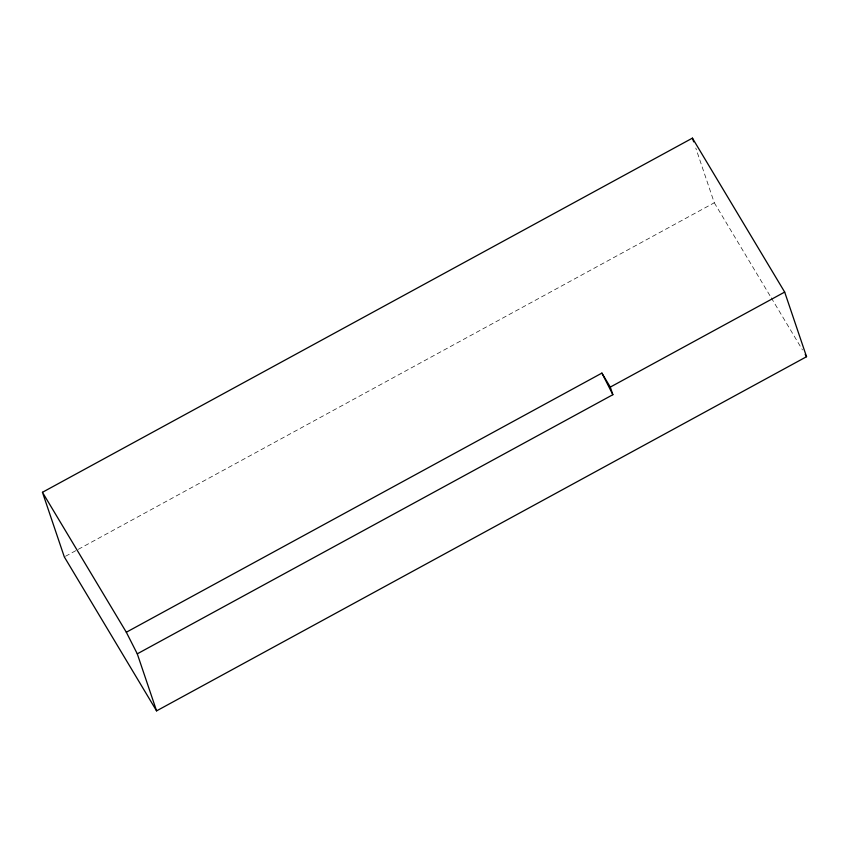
<?xml version="1.0" encoding="UTF-8"?>
<svg xmlns="http://www.w3.org/2000/svg" width="849" height="849" viewBox="0 0 849 849"><rect width="100%" height="100%" fill="white"/><g stroke="black" fill="none" stroke-linecap="round" stroke-linejoin="round"><path stroke-width="0.64" stroke-dasharray="4.25 3.18" d="M65.49 556.286L77.142 549.94M78.31 549.314L714.296 202.773L695.787 148.076M714.296 202.773L770.595 296.715M771.274 297.85L802.475 349.915"/><path stroke-width="1.27" d="M42.45 492.293L692.423 138.132L784.678 292.077L806.55 356.707L156.577 710.868L64.322 556.923L42.45 492.293L126.321 632.24L137.273 653.836L156.577 710.868M126.321 632.24L601.909 373.093L610.293 387.091L612.861 394.7L137.273 653.836M610.293 387.091L784.678 292.077M805.192 354.447L806.55 356.707M601.909 373.093L612.861 394.7M692.423 138.132L693.686 141.868"/></g></svg>
